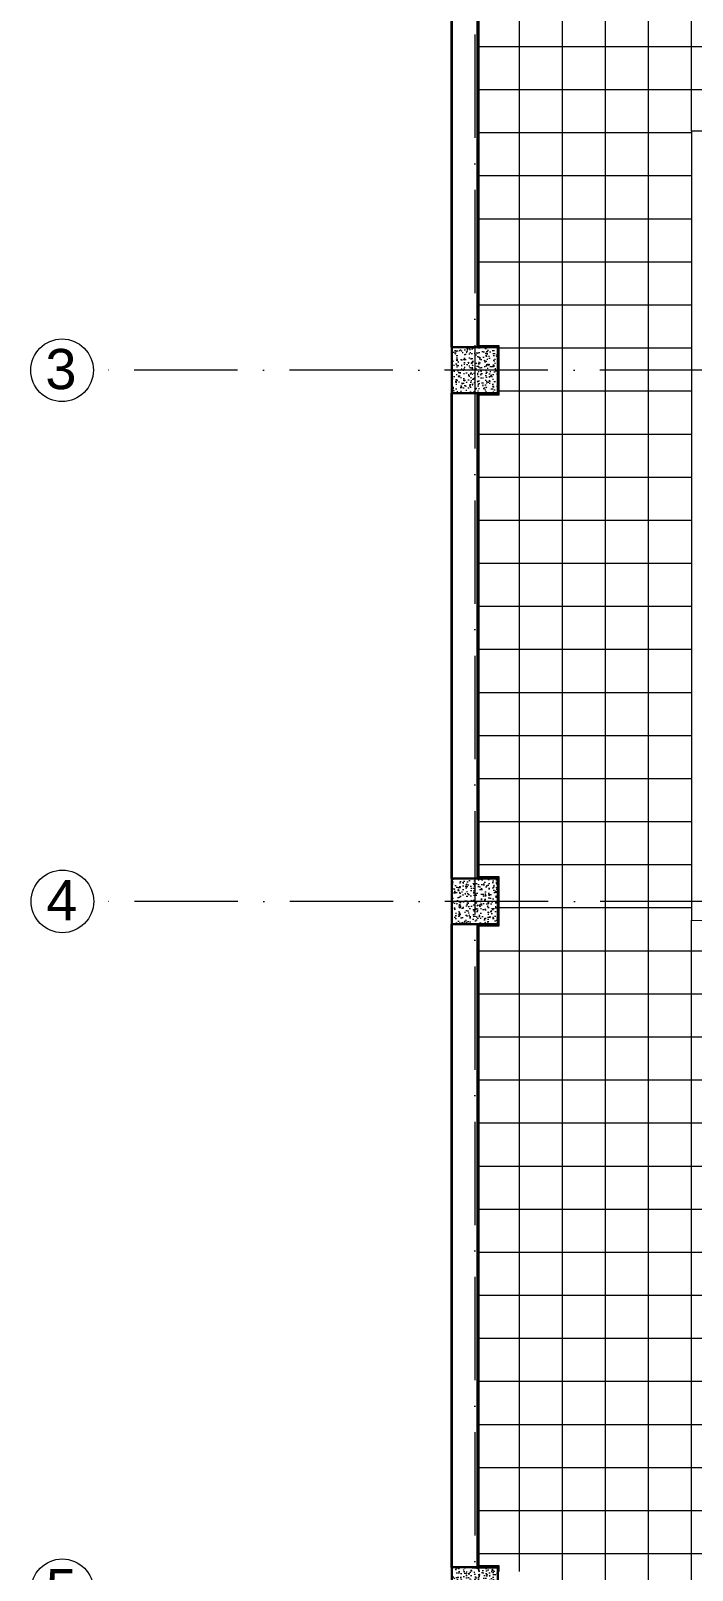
# Model space of a CAD drawing. Header units: inches. Extents: x 10755 to 33653, y -10992 to 10708.
# Drawn here: x 28231 to 28462, y -961 to -425 of the extents above; entities that cross this region are included whole.
import ezdxf

# ---------------------------------------------------------------- set-up
doc = ezdxf.new("R2010")
doc.units = ezdxf.units.IN
doc.header["$MEASUREMENT"] = 0
doc.linetypes.add('ACAD_ISO10W100', pattern=[18, 12, -3, 0, -3])
for name, color, linetype, lineweight in [('centerline', 9, 'ACAD_ISO10W100', 5), ('col', 1, 'Continuous', 30), ('DIMINSION', 5, 'Continuous', 15), ('hatch room', 33, 'Continuous', 9), ('hatch- rcc', 252, 'Continuous', 5), ('PLASTER', 50, 'Continuous', 9), ('wall', 1, 'Continuous', 35)]:
    doc.layers.add(name, color=color, linetype=linetype, lineweight=lineweight)
doc.layers.add('T-TEXT', color=230, linetype='Continuous')
doc.layers.get('DIMINSION').off()
doc.styles.add('suren', font='times.ttf', dxfattribs={"height": 4})

# ---------------------------------------------------------------- blocks, each defined once
blk = doc.blocks.new('EWEWRTT')
at = {"layer": 'centerline', "ltscale": 3}
for p, q in [((176317.85, -3623.75), (176317.85, -4988.85)), ((176830.19, -4119.4), (176184.84, -4119.4)), ((176830.31, -4304.4), (176184.95, -4304.4))]:
    blk.add_line(p, q, dxfattribs=at)
at = {"layer": 'centerline', "linetype": 'Continuous'}
for centre in [(176173.93, -4119.4), (176174.04, -4304.4), (176174, -4544.4)]:
    blk.add_circle(centre, 10.91, dxfattribs=at)
at = {"layer": 'T-TEXT', "ltscale": 100, "char_height": 14, "width": 12.944, "attachment_point": 3, "style": 'suren'}
for s, insert in [('{\\fArial|b0|i0|c0|p34;3}', (176178.97, -4111.96)), ('{\\fArial|b0|i0|c0|p34;4}', (176179.29, -4296.96)), ('{\\fArial|b0|i0|c0|p34;5}', (176179.1, -4536.96))]:
    blk.add_mtext(s, dxfattribs=dict(at, insert=insert))
blk = doc.blocks.new('ETERWEWE')
at = {"layer": 'hatch- rcc', "linetype": 'Continuous', "ltscale": 30}
h = blk.add_hatch(dxfattribs=at)
h.set_pattern_fill('AR-CONC', color=256, scale=0.5, style=0)
h.set_pattern_definition([(50, (0, 0), (3.586300913, -0.313760675), [0.375, -4.125]), (355, (0, 0), (-0.69375667, 3.76096067), [0.3, -3.3]), (100.4514445, (0.299, -0.026), (2.89254423, 3.447199955), [0.31870096, -3.50571056]), (46.1842, (0, 1), (5.33620665, -0.8275964), [0.5625, -6.1875]), (96.6356355, (0.4447, 0.931), (4.67330973, 4.870593), [0.47805171, -5.2585688]), (351.184164, (0, 1), (4.67330973, 4.870593), [0.45, -4.95]), (21, (0.5, 0.75), (2.98453526, -2.013094453), [0.375, -4.125]), (326, (0.5, 0.75), (1.21657666, 3.625750225), [0.3, -3.3]), (71.4514447, (0.7487, 0.5822), (4.20111188, 1.612655764), [0.31870095, -3.50571056]), (37.5, (0, 0), (0.060799277, 1.664469269), [0, -3.26, 0, -3.35, 0, -3.3125]), (7.5, (0, 0), (1.315347687, 1.97205856), [0, -1.91, 0, -3.185, 0, -1.2625]), (327.5, (-1.115, 0), (2.669112181, -0.112774359), [0, -1.25, 0, -3.9, 0, -5.175]), (317.5, (-1.615, 0), (2.915930847, 0.50052491), [0, -1.625, 0, -2.59, 0, -3.675])])
h.paths.add_polyline_path([(159423.23, -3794.58), (159439.23, -3794.58), (159439.23, -3778.58), (159423.23, -3778.58)])
at = {"layer": 'col', "linetype": 'Continuous', "ltscale": 30}
blk.add_lwpolyline([(159423.23, -3794.58), (159423.23, -3778.58), (159439.23, -3778.58), (159439.23, -3794.58), (159423.23, -3794.58)], dxfattribs=at)
blk = doc.blocks.new('wewerrr')
at = {"layer": 'DIMINSION', "linetype": 'Continuous'}
for p in [(16886.62, -332.81), (16886.62, -332.81), (16886.62, -517.81), (16886.62, -517.81), (16886.62, -757.81), (16886.62, -757.81)]:
    blk.add_blockref('ETERWEWE', p, dxfattribs=at)

msp = doc.modelspace()

# ---------------------------------------------------------------- hatches: boundary and pattern name
at = {"layer": 'hatch room'}
h = msp.add_hatch(dxfattribs=at)
h.set_pattern_fill('ANSI37', color=256, scale=120, angle=45, style=0)
h.set_pattern_definition([(90, (12291.467, -12130.303), (-15, 3e-15), []), (180, (12291.467, -12130.303), (-3e-15, -15), [])])
h.paths.add_polyline_path([(28591.833, -459.741), (28461.405, -459.741), (28461.405, -734.593), (28554.452, -734.718), (28554.452, -736.593), (28571.452, -736.593), (28571.452, -734.593), (28591.833, -734.593), (28591.833, -724.593), (28571.452, -724.593), (28571.452, -719.593), (28556.952, -719.593), (28556.952, -551.602), (28571.452, -551.595), (28571.452, -469.741), (28591.833, -469.741)], flags=16)
h.paths.add_polyline_path([(28571.452, -551.595), (28556.952, -551.602), (28556.952, -719.593), (28571.452, -719.593), (28571.452, -724.593), (28591.833, -724.593), (28591.833, -729.595), (28650.833, -729.595), (28650.833, -724.597), (28659.727, -724.597), (28659.727, -663.093), (28671.735, -663.093), (28671.728, -546.093), (28700.312, -546.093), (28700.312, -469.741), (28650.833, -469.741), (28650.833, -464.741), (28591.833, -464.741), (28591.833, -469.741), (28571.452, -469.741)], flags=16)
h.paths.add_polyline_path([(28571.452, -318.593), (28554.452, -318.593), (28554.452, -335.593), (28571.452, -335.593)], flags=16)
h.paths.add_polyline_path([(28571.452, -959.593), (28554.452, -959.593), (28554.452, -976.593), (28571.452, -976.593)], flags=16)
h.paths.add_polyline_path([(28571.452, -1151.593), (28554.452, -1151.593), (28554.452, -1168.593), (28571.452, -1168.593)], flags=16)
edge = h.paths.add_edge_path()
edge.add_line((28394.452, -1168.593), (28394.452, -1151.593))
edge.add_line((28394.452, -1151.593), (28387.452, -1151.593))
edge.add_line((28387.452, -1151.593), (28387.452, -995.593))
edge.add_line((28387.452, -995.593), (28406.452, -995.593))
edge.add_line((28406.452, -995.593), (28406.452, -961.593))
edge.add_line((28406.452, -961.593), (28394.452, -961.593))
edge.add_line((28394.452, -961.593), (28394.452, -959.593))
edge.add_line((28394.452, -959.593), (28387.452, -959.593))
edge.add_line((28387.452, -959.593), (28387.452, -736.593))
edge.add_line((28387.452, -736.593), (28394.452, -736.593))
edge.add_line((28394.452, -736.593), (28394.452, -719.593))
edge.add_line((28394.452, -719.593), (28387.452, -719.593))
edge.add_line((28387.452, -719.593), (28387.452, -551.593))
edge.add_line((28387.452, -551.593), (28394.452, -551.593))
edge.add_line((28394.452, -551.593), (28394.452, -534.593))
edge.add_line((28394.452, -534.593), (28387.452, -534.593))
edge.add_line((28387.452, -534.593), (28387.452, -335.593))
edge.add_line((28387.452, -335.593), (28394.452, -335.593))
edge.add_line((28394.452, -335.593), (28394.452, -318.593))
edge.add_line((28394.452, -318.593), (28387.452, -318.593))
edge.add_line((28387.452, -318.593), (28387.452, -185.593))
edge.add_line((28387.452, -185.593), (28394.454, -185.593))
edge.add_line((28394.454, -185.593), (28394.454, -175.593))
edge.add_line((28394.454, -175.593), (28406.452, -175.593))
edge.add_line((28406.452, -175.593), (28406.452, -148.593))
edge.add_line((28406.452, -148.593), (28387.452, -148.593))
edge.add_line((28387.452, -148.593), (28387.452, -118.593))
edge.add_line((28387.452, -118.593), (28559.452, -118.593))
edge.add_line((28559.452, -118.593), (28559.452, -168.593))
edge.add_line((28559.452, -168.593), (28554.454, -168.593))
edge.add_line((28554.454, -168.593), (28554.454, -185.593))
edge.add_line((28554.454, -185.593), (28571.454, -185.593))
edge.add_line((28571.454, -185.593), (28571.454, -178.593))
edge.add_line((28571.454, -178.593), (28779.399, -178.593))
edge.add_line((28779.399, -178.593), (28779.401, -185.593))
edge.add_line((28779.401, -185.593), (28786.379, -185.593))
edge.add_line((28786.379, -185.593), (28786.395, -318.593))
edge.add_line((28786.395, -318.593), (28779.399, -318.593))
edge.add_line((28779.399, -318.593), (28779.399, -335.593))
edge.add_line((28779.399, -335.593), (28786.405, -335.598))
edge.add_line((28786.405, -335.598), (28786.312, -459.741))
edge.add_line((28786.312, -459.741), (28650.833, -459.741))
edge.add_line((28650.833, -459.741), (28650.833, -469.741))
edge.add_line((28650.833, -469.741), (28700.312, -469.741))
edge.add_line((28700.312, -469.741), (28700.312, -546.093))
edge.add_line((28700.312, -546.093), (28671.728, -546.093))
edge.add_line((28671.728, -546.093), (28671.735, -663.093))
edge.add_line((28671.735, -663.093), (28659.727, -663.093))
edge.add_line((28659.727, -663.093), (28659.727, -724.597))
edge.add_line((28659.727, -724.597), (28650.833, -724.597))
edge.add_line((28650.833, -724.597), (28650.833, -734.597))
edge.add_line((28650.833, -734.597), (28714.501, -734.597))
edge.add_line((28714.501, -734.597), (28714.501, -762.593))
edge.add_line((28714.501, -762.593), (28786.333, -762.593))
edge.add_line((28786.333, -762.593), (28786.399, -959.593))
edge.add_line((28786.399, -959.593), (28779.399, -959.593))
edge.add_line((28779.399, -959.593), (28779.399, -976.593))
edge.add_line((28779.399, -976.593), (28786.397, -976.593))
edge.add_line((28786.397, -976.593), (28786.379, -1151.593))
edge.add_line((28786.379, -1151.593), (28779.399, -1151.593))
edge.add_line((28779.399, -1151.593), (28779.399, -1168.593))
edge.add_line((28779.399, -1168.593), (28786.399, -1168.593))
edge.add_line((28786.399, -1168.593), (28786.399, -1194.641))
edge.add_line((28786.399, -1194.641), (28770.399, -1194.641))
edge.add_line((28770.399, -1194.641), (28770.401, -1205.334))
edge.add_line((28770.401, -1205.334), (28747.401, -1205.334))
edge.add_line((28747.401, -1205.334), (28747.399, -1194.64))
edge.add_line((28747.399, -1194.64), (28737.399, -1194.64))
edge.add_line((28737.399, -1194.64), (28737.399, -1214.609))
edge.add_line((28737.399, -1214.609), (28436.452, -1214.609))
edge.add_line((28436.452, -1214.609), (28436.462, -1194.64))
edge.add_line((28436.462, -1194.64), (28426.462, -1194.64))
edge.add_line((28426.462, -1194.64), (28426.452, -1205.334))
edge.add_line((28426.452, -1205.334), (28403.452, -1205.334))
edge.add_line((28403.452, -1205.334), (28403.452, -1194.64))
edge.add_line((28403.452, -1194.64), (28387.454, -1194.64))
edge.add_line((28387.454, -1194.64), (28387.454, -1168.593))
edge.add_line((28387.454, -1168.593), (28394.454, -1168.593))

# ---------------------------------------------------------------- linework, layer by layer
at = {"layer": 'Defpoints'}
for points in [[(28384.952, -535.093), (28393.952, -535.093), (28393.952, -551.093), (28384.952, -551.093)], [(28384.952, -720.093), (28393.952, -720.093), (28393.952, -736.093), (28384.952, -736.093)], [(28384.952, -960.093), (28393.952, -960.093), (28393.952, -976.093), (28384.952, -976.093)]]:
    msp.add_lwpolyline(points, dxfattribs=at)
at = {"layer": 'PLASTER'}
msp.add_lwpolyline([(28394.452, -961.593), (28394.452, -959.593), (28387.452, -959.593), (28387.452, -736.593), (28394.452, -736.593), (28394.452, -719.593), (28387.452, -719.593), (28387.452, -551.593), (28394.452, -551.593), (28394.452, -534.593), (28387.452, -534.593), (28387.452, -335.593)], dxfattribs=at)
msp.add_lwpolyline([(28591.833, -459.741), (28461.405, -459.741), (28461.405, -734.593), (28554.452, -734.718), (28554.452, -736.593), (28571.452, -736.593), (28571.452, -734.593), (28591.833, -734.593), (28591.833, -724.593), (28571.452, -724.593), (28571.452, -719.593), (28556.952, -719.593), (28556.952, -551.602), (28571.452, -551.595), (28571.452, -469.741), (28591.833, -469.741)], close=True, dxfattribs=at)
at = {"layer": 'wall', "linetype": 'Continuous', "ltscale": 30}
for p, q in [((28377.952, -535.093), (28377.952, -335.093)), ((28386.952, -535.093), (28386.952, -335.093)), ((28377.952, -720.093), (28377.952, -551.093)), ((28386.952, -720.093), (28386.952, -551.093)), ((28377.952, -960.093), (28377.952, -736.093)), ((28386.952, -960.093), (28386.952, -736.093))]:
    msp.add_line(p, q, dxfattribs=at)

# ---------------------------------------------------------------- block references
msp.add_blockref('EWEWRTT', (-147931.897, 3576.303), dxfattribs=at)
at = {"layer": 'wall', "linetype": 'Continuous'}
msp.add_blockref('wewerrr', (-147931.897, 3576.303), dxfattribs=at)

doc.saveas('drawing.dxf')
